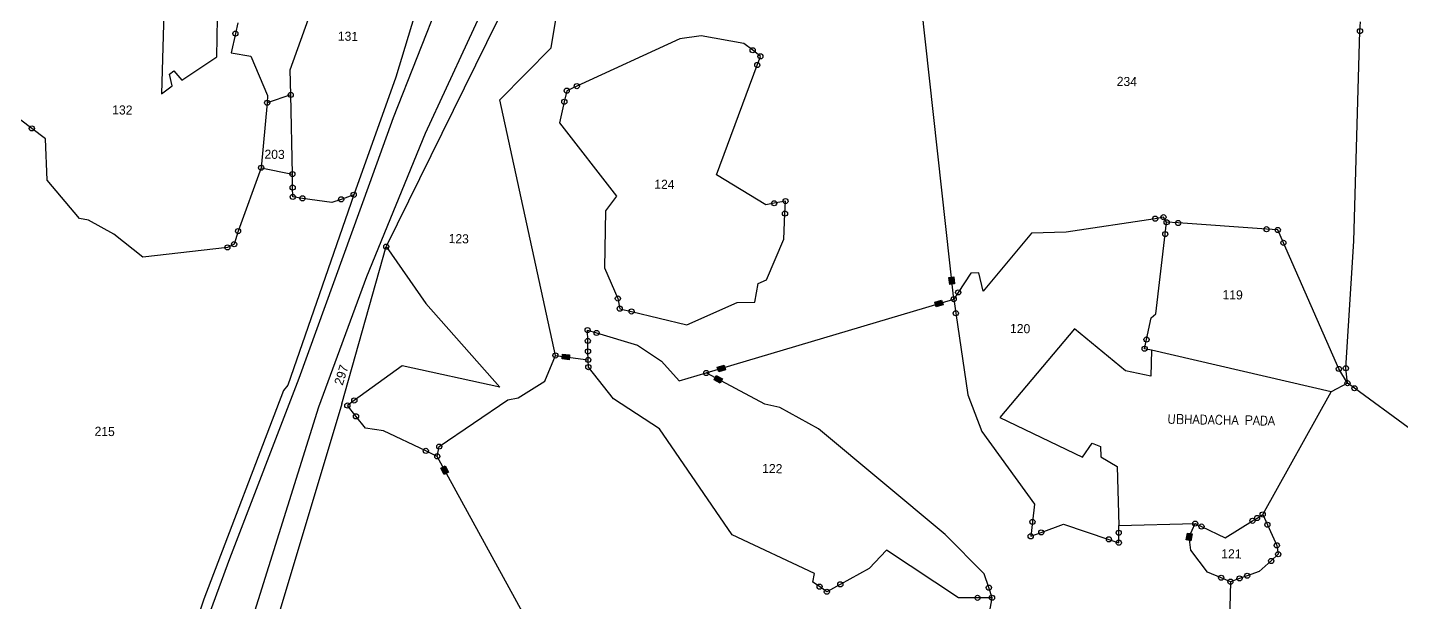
# Model space of a CAD drawing. Header units: metres. Extents: x 260336 to 266671, y 2219820 to 2223612.
# Drawn here: x 262268 to 263348, y 2220768 to 2221220 of the extents above; entities that cross this region are included whole.
import ezdxf

# ---------------------------------------------------------------- set-up
doc = ezdxf.new("R2010")
doc.units = ezdxf.units.M
doc.header["$MEASUREMENT"] = 0
for name, color, linetype in [('POLY_PARCEL', 6, 'Continuous'), ('POLY_RAIL', 7, 'Continuous'), ('SYM_STONE', 1, 'Continuous'), ('TEXT_MAPIN', 7, 'Continuous'), ('TEXT_PARCEL', 7, 'Continuous')]:
    doc.layers.add(name, color=color, linetype=linetype)
doc.styles.get("Standard").update_dxf_attribs({"font": 'simplex.shx'})
doc.styles.add('TEXT_MAP', font='', dxfattribs={"height": 1.8})
doc.styles.get('TEXT_MAP').set_extended_font_data('Kruti Dev 050')

msp = doc.modelspace()

# ---------------------------------------------------------------- hatches: boundary and pattern name
at = {"layer": 'SYM_STONE'}
for points in [[(262996.2, 2221024), (262992.4, 2221023.6), (262993, 2221018.1), (262996.8, 2221018.6)], [(262981.4, 2221004.1), (262982.5, 2221000.4), (262987.8, 2221002), (262986.7, 2221005.6)], [(262693.7, 2220958.8), (262694.2, 2220962.6), (262688.7, 2220963.3), (262688.2, 2220959.6)], [(262816.7, 2220950.9), (262815.6, 2220954.6), (262810.3, 2220953), (262811.4, 2220949.3)], [(262812.6, 2220940.4), (262814.3, 2220943.7), (262809.5, 2220946.3), (262807.7, 2220943)], [(262595.6, 2220868.6), (262598.9, 2220870.4), (262596.3, 2220875.3), (262593, 2220873.5)], [(263178.9, 2220817.1), (263182.7, 2220816.4), (263183.6, 2220821.8), (263179.9, 2220822.5)]]:
    msp.add_hatch(color=256, dxfattribs=at).paths.add_polyline_path(points)

# ---------------------------------------------------------------- linework, layer by layer
at = {"layer": 'POLY_PARCEL', "ltscale": 10}
for p, q in [((262474.5, 2221187), (262509.2, 2221283.7)), ((262664.1, 2221280.1), (262550, 2221047.8)), ((262679.6, 2221204.2), (262690.2, 2221267.3)), ((262375.3, 2221241.2), (262373.2, 2221167.9)), ((262574.2, 2221236.5), (262557.6, 2221181.1)), ((262996.2, 2221006.5), (262970.9, 2221237.6)), ((262416.7, 2221197.2), (262417.2, 2221227.6)), ((262433.3, 2221224), (262431.4, 2221215.4)), ((263315.6, 2221217.4), (263315.9, 2221224.6)), ((262431.4, 2221215.4), (262428.1, 2221200.4)), ((262797.6, 2221213.6), (262780.8, 2221211.3)), ((262831.1, 2221207.7), (262797.6, 2221213.6)), ((263310.9, 2221052.2), (263315.6, 2221217.4)), ((262639.4, 2221163.3), (262679.6, 2221204.2)), ((262780.8, 2221211.3), (262699.8, 2221174.1)), ((262838.1, 2221202.3), (262831.1, 2221207.7)), ((262389.3, 2221178.7), (262416.7, 2221197.2)), ((262428.1, 2221200.4), (262443.4, 2221197.6)), ((262443.4, 2221197.6), (262456.5, 2221166.7)), ((262844.2, 2221197.5), (262838.1, 2221202.3)), ((262841.7, 2221190.7), (262844.2, 2221197.5)), ((262379.5, 2221183.4), (262382.9, 2221186.2)), ((262381.8, 2221174.2), (262379.5, 2221183.4)), ((262382.9, 2221186.2), (262389.3, 2221178.7)), ((262474.9, 2221167.2), (262474.5, 2221187)), ((262557.6, 2221181.1), (262524.4, 2221088.6)), ((262809.6, 2221104.3), (262841.7, 2221190.7)), ((262373.2, 2221167.9), (262381.8, 2221174.2)), ((262691.9, 2221170.5), (262690, 2221161.8)), ((262699.8, 2221174.1), (262691.9, 2221170.5)), ((262456.4, 2221161), (262451.6, 2221109.9)), ((262474.9, 2221167.2), (262456.4, 2221161)), ((262456.5, 2221166.7), (262456.4, 2221161)), ((262476.2, 2221104.9), (262474.9, 2221167.2)), ((262683, 2220962.2), (262639.4, 2221163.3)), ((262690, 2221161.8), (262686.2, 2221145.3)), ((262271.3, 2221140.8), (262262.8, 2221147.2)), ((262282.2, 2221132.7), (262271.3, 2221140.8)), ((262686.2, 2221145.3), (262731.1, 2221087.6)), ((262283.3, 2221100), (262282.2, 2221132.7)), ((262451.6, 2221109.9), (262433.5, 2221060)), ((262451.6, 2221109.9), (262476.2, 2221104.9)), ((262308.9, 2221070), (262283.3, 2221100)), ((262476.4, 2221094.3), (262476.2, 2221104.9)), ((262476.5, 2221086.9), (262476.4, 2221094.3)), ((262848.5, 2221080.6), (262809.6, 2221104.3)), ((262524.4, 2221088.6), (262472.5, 2220938.7)), ((262484.1, 2221085.8), (262476.5, 2221086.9)), ((262507.1, 2221082.4), (262484.1, 2221085.8)), ((262514.5, 2221085), (262507.1, 2221082.4)), ((262524.4, 2221088.6), (262514.5, 2221085)), ((262731.1, 2221087.6), (262722.3, 2221076.1)), ((262863.9, 2221083.6), (262855, 2221081.9)), ((262863.5, 2221073.8), (262863.9, 2221083.6)), ((262722.3, 2221076.1), (262721.5, 2221031.2)), ((262855, 2221081.9), (262848.5, 2221080.6)), ((262862.7, 2221053.7), (262863.5, 2221073.8)), ((262316, 2221068.7), (262308.9, 2221070)), ((262335.7, 2221057.6), (262316, 2221068.7)), ((263154.6, 2221069.8), (263084.6, 2221059.1)), ((263161.1, 2221071), (263154.6, 2221069.8)), ((263163.6, 2221067), (263161.1, 2221071)), ((263162.5, 2221057.7), (263163.6, 2221067)), ((263172.6, 2221066.4), (263163.6, 2221067)), ((263242.2, 2221061.5), (263172.6, 2221066.4)), ((262358.7, 2221039.6), (262335.7, 2221057.6)), ((262433.5, 2221060), (262430.4, 2221049.7)), ((262849.1, 2221021.7), (262862.7, 2221053.7)), ((263057.4, 2221058.4), (263019.4, 2221012.7)), ((263084.6, 2221059.1), (263057.4, 2221058.4)), ((263155.2, 2220994.9), (263162.5, 2221057.7)), ((263251, 2221060.9), (263242.2, 2221061.5)), ((263255.4, 2221050.8), (263251, 2221060.9)), ((263304.5, 2220952.1), (263310.9, 2221052.2)), ((262425.1, 2221047.2), (262358.7, 2221039.6)), ((262430.4, 2221049.7), (262425.1, 2221047.2)), ((262515.2, 2220924.1), (262550, 2221047.8)), ((262550, 2221047.8), (262581, 2221003)), ((263299, 2220951.6), (263255.4, 2221050.8)), ((262721.5, 2221031.2), (262732.1, 2221007)), ((262839.9, 2221004.2), (262842.4, 2221018.8)), ((262842.4, 2221018.8), (262849.1, 2221021.7)), ((263009.7, 2221027), (262999.7, 2221011.8)), ((263015.8, 2221027.3), (263009.7, 2221027)), ((263019.4, 2221012.7), (263015.8, 2221027.3)), ((262999.7, 2221011.8), (262996.2, 2221006.5)), ((262581, 2221003), (262639.3, 2220937.2)), ((262732.1, 2221007), (262733.6, 2220999)), ((262733.6, 2220999), (262742.9, 2220996.8)), ((262786.3, 2220986.2), (262825.9, 2221003.8)), ((262801.6, 2220948.4), (262996.2, 2221006.5)), ((262825.9, 2221003.8), (262839.9, 2221004.2)), ((262996.2, 2221006.5), (262997.8, 2220995.4)), ((262742.9, 2220996.8), (262786.3, 2220986.2)), ((262997.8, 2220995.4), (263007.3, 2220931.3)), ((263147.8, 2220974.7), (263151.4, 2220991.9)), ((263151.4, 2220991.9), (263155.2, 2220994.9)), ((262708.5, 2220973.6), (262708.3, 2220982.1)), ((262708.3, 2220982.1), (262715.4, 2220979.9)), ((262715.4, 2220979.9), (262747.5, 2220970.3)), ((263091.2, 2220983.1), (263032.4, 2220913.5)), ((263131.2, 2220950.1), (263091.2, 2220983.1)), ((262708.6, 2220965.4), (262708.5, 2220973.6)), ((262708.8, 2220958.7), (262708.6, 2220965.4)), ((262747.5, 2220970.3), (262766.5, 2220957.6)), ((263146.3, 2220967.5), (263147.8, 2220974.7)), ((263151.7, 2220966.3), (263146.3, 2220967.5)), ((263151.7, 2220966.3), (263151.1, 2220945.8)), ((263293, 2220933.5), (263151.7, 2220966.3)), ((262562.5, 2220953.9), (262524.9, 2220926.8)), ((262639.3, 2220937.2), (262562.5, 2220953.9)), ((262674.6, 2220942), (262683, 2220962.2)), ((262683, 2220962.2), (262708.8, 2220958.7)), ((262708.9, 2220953), (262708.8, 2220958.7)), ((262766.5, 2220957.6), (262780.4, 2220942.1)), ((262728.8, 2220928.1), (262708.9, 2220953)), ((262780.4, 2220942.1), (262801.6, 2220948.4)), ((262847.7, 2220923.8), (262801.6, 2220948.4)), ((263151.1, 2220945.8), (263131.2, 2220950.1)), ((263305.8, 2220940.4), (263299, 2220951.6)), ((263305.8, 2220940.4), (263304.5, 2220952.1)), ((262469.1, 2220934.7), (262406.7, 2220770.5)), ((262472.5, 2220938.7), (262469.1, 2220934.7)), ((262653.7, 2220928.9), (262674.6, 2220942)), ((263239.1, 2220837.1), (263293, 2220933.5)), ((263305.8, 2220940.4), (263293, 2220933.5)), ((263311.3, 2220936.4), (263305.8, 2220940.4)), ((263353.5, 2220905.6), (263311.3, 2220936.4)), ((262515.2, 2220924.1), (262443.6, 2220686.5)), ((262524.9, 2220926.8), (262519.4, 2220922.8)), ((262526.2, 2220914.3), (262519.4, 2220922.8)), ((262591.7, 2220890.5), (262645.6, 2220927.2)), ((262645.6, 2220927.2), (262653.7, 2220928.9)), ((262764.9, 2220904.4), (262728.8, 2220928.1)), ((262859.4, 2220921.3), (262847.7, 2220923.8)), ((263007.3, 2220931.3), (263018.3, 2220902.3)), ((262533.6, 2220904.9), (262526.2, 2220914.3)), ((262889.8, 2220904.4), (262859.4, 2220921.3)), ((263032.4, 2220913.5), (263097.4, 2220882.1)), ((262547.8, 2220902.8), (262533.6, 2220904.9)), ((262581.1, 2220887.1), (262547.8, 2220902.8)), ((262822.1, 2220821), (262764.9, 2220904.4)), ((262989.5, 2220821.2), (262889.8, 2220904.4)), ((263018.3, 2220902.3), (263059.8, 2220845.2)), ((262590.1, 2220882.8), (262591.7, 2220890.5)), ((263097.4, 2220882.1), (263105, 2220893.3)), ((263105, 2220893.3), (263111.6, 2220890.5)), ((263111.6, 2220890.5), (263111.8, 2220882.5)), ((262590.1, 2220882.8), (262581.1, 2220887.1)), ((262679.2, 2220720), (262590.1, 2220882.8)), ((263111.8, 2220882.5), (263124.6, 2220874.7)), ((263124.6, 2220874.7), (263125.9, 2220828.3)), ((263059.8, 2220845.2), (263058.1, 2220831.2)), ((263234.7, 2220834.3), (263239.1, 2220837.1)), ((263239.1, 2220837.1), (263242.8, 2220829)), ((263058.1, 2220831.2), (263056.7, 2220819.9)), ((263065, 2220823), (263082.5, 2220829.4)), ((263082.5, 2220829.4), (263118.2, 2220817.5)), ((263125.9, 2220828.3), (263186.1, 2220829.9)), ((263125.9, 2220822.7), (263125.9, 2220828.3)), ((263181.3, 2220819.4), (263186.1, 2220829.9)), ((263186.1, 2220829.9), (263191, 2220827.6)), ((263191, 2220827.6), (263209.7, 2220818.8)), ((263209.7, 2220818.8), (263231.1, 2220832.1)), ((263231.1, 2220832.1), (263234.7, 2220834.3)), ((263242.8, 2220829), (263250.2, 2220812.8)), ((262886.7, 2220790.7), (262822.1, 2220821)), ((263020.2, 2220790.3), (262989.5, 2220821.2)), ((263056.7, 2220819.9), (263065, 2220823)), ((263118.2, 2220817.5), (263126, 2220814.9)), ((263126, 2220814.9), (263125.9, 2220822.7)), ((263182.7, 2220808.9), (263181.3, 2220819.4)), ((262943.4, 2220808.9), (262929.7, 2220794.5)), ((262999.9, 2220771.4), (262943.4, 2220808.9)), ((263195.8, 2220791.8), (263182.7, 2220808.9)), ((263251.3, 2220805.8), (263245.8, 2220800.5)), ((263250.2, 2220812.8), (263251.3, 2220805.8)), ((262929.7, 2220794.5), (262907, 2220782.1)), ((263206.5, 2220787.3), (263195.8, 2220791.8)), ((263236.4, 2220792.3), (263226.9, 2220788.9)), ((263245.8, 2220800.5), (263236.4, 2220792.3)), ((262885.4, 2220783.8), (262886.7, 2220790.7)), ((262890.7, 2220780.3), (262885.4, 2220783.8)), ((262907, 2220782.1), (262896.4, 2220776.3)), ((263023.8, 2220779.5), (263020.2, 2220790.3)), ((263213.7, 2220784.2), (263206.5, 2220787.3)), ((263213.7, 2220784.2), (263211.9, 2220698.8)), ((263220.9, 2220786.8), (263213.7, 2220784.2)), ((263226.9, 2220788.9), (263220.9, 2220786.8)), ((262406.7, 2220770.5), (262398.9, 2220747.5)), ((262896.4, 2220776.3), (262890.7, 2220780.3)), ((263014.9, 2220771.5), (262999.9, 2220771.4)), ((263026.3, 2220771.6), (263014.9, 2220771.5)), ((263026.3, 2220771.6), (263023.8, 2220779.5)), ((263024.3, 2220759.7), (263026.3, 2220771.6))]:
    msp.add_line(p, q, dxfattribs=at)
at = {"layer": 'POLY_RAIL', "ltscale": 10}
for p, q in [((262555.6, 2221149.5), (262614.5, 2221298.1)), ((262640.7, 2221267.2), (262580.7, 2221136.7)), ((262537.2, 2221097.8), (262555.6, 2221149.5)), ((262580.7, 2221136.7), (262534.5, 2221024.1)), ((262481.4, 2220944.3), (262537.2, 2221097.8)), ((262534.5, 2221024.1), (262496.6, 2220921.4)), ((262426.9, 2220802.4), (262481.4, 2220944.3)), ((262496.6, 2220921.4), (262423.7, 2220687.8)), ((262386.9, 2220693.5), (262426.9, 2220802.4))]:
    msp.add_line(p, q, dxfattribs=at)
at = {"layer": 'SYM_STONE'}
for p, q in [((262992.4, 2221023.6), (262996.2, 2221024)), ((262993, 2221018.1), (262992.4, 2221023.6)), ((262996.2, 2221024), (262996.8, 2221018.6)), ((262996.8, 2221018.6), (262993, 2221018.1)), ((262981.4, 2221004.1), (262986.7, 2221005.6)), ((262982.5, 2221000.4), (262981.4, 2221004.1)), ((262987.8, 2221002), (262982.5, 2221000.4)), ((262986.7, 2221005.6), (262987.8, 2221002)), ((262688.2, 2220959.6), (262688.7, 2220963.3)), ((262693.7, 2220958.8), (262688.2, 2220959.6)), ((262688.7, 2220963.3), (262694.2, 2220962.6)), ((262694.2, 2220962.6), (262693.7, 2220958.8)), ((262810.3, 2220953), (262815.6, 2220954.6)), ((262815.6, 2220954.6), (262816.7, 2220950.9)), ((262807.7, 2220943), (262809.5, 2220946.3)), ((262809.5, 2220946.3), (262814.3, 2220943.7)), ((262811.4, 2220949.3), (262810.3, 2220953)), ((262816.7, 2220950.9), (262811.4, 2220949.3)), ((262814.3, 2220943.7), (262812.6, 2220940.4)), ((262812.6, 2220940.4), (262807.7, 2220943)), ((262593, 2220873.5), (262596.3, 2220875.3)), ((262595.6, 2220868.6), (262593, 2220873.5)), ((262598.9, 2220870.4), (262595.6, 2220868.6)), ((262596.3, 2220875.3), (262598.9, 2220870.4)), ((263178.9, 2220817.1), (263179.9, 2220822.5)), ((263182.7, 2220816.4), (263178.9, 2220817.1)), ((263179.9, 2220822.5), (263183.6, 2220821.8)), ((263183.6, 2220821.8), (263182.7, 2220816.4))]:
    msp.add_line(p, q, dxfattribs=at)
for centre in [(262431.4, 2221215.4), (263315.6, 2221217.4), (262838.1, 2221202.3), (262841.7, 2221190.7), (262844.2, 2221197.5), (262691.9, 2221170.5), (262699.8, 2221174.1), (262456.4, 2221161), (262474.9, 2221167.2), (262690, 2221161.8), (262271.3, 2221140.8), (262451.6, 2221109.9), (262476.2, 2221104.9), (262476.4, 2221094.3), (262476.5, 2221086.9), (262484.1, 2221085.8), (262514.5, 2221085), (262524.4, 2221088.6), (262855, 2221081.9), (262863.9, 2221083.6), (262863.5, 2221073.8), (263161.1, 2221071), (262433.5, 2221060), (263154.6, 2221069.8), (263163.6, 2221067), (263172.6, 2221066.4), (263242.2, 2221061.5), (263251, 2221060.9), (262430.4, 2221049.7), (263162.5, 2221057.7), (263255.4, 2221050.8), (262425.1, 2221047.2), (262550, 2221047.8), (262732.1, 2221007), (262996.2, 2221006.5), (262999.7, 2221011.8), (262733.6, 2220999), (262742.9, 2220996.8), (262997.8, 2220995.4), (262708.3, 2220982.1), (262708.5, 2220973.6), (262715.4, 2220979.9), (263147.8, 2220974.7), (262708.6, 2220965.4), (263146.3, 2220967.5), (262683, 2220962.2), (262708.8, 2220958.7), (262708.9, 2220953), (263304.5, 2220952.1), (262801.6, 2220948.4), (263299, 2220951.6), (263305.8, 2220940.4), (263311.3, 2220936.4), (262519.4, 2220922.8), (262524.9, 2220926.8), (262526.2, 2220914.3), (262581.1, 2220887.1), (262591.7, 2220890.5), (262590.1, 2220882.8), (263234.7, 2220834.3), (263239.1, 2220837.1), (263058.1, 2220831.2), (263065, 2220823), (263125.9, 2220822.7), (263186.1, 2220829.9), (263191, 2220827.6), (263231.1, 2220832.1), (263242.8, 2220829), (263056.7, 2220819.9), (263118.2, 2220817.5), (263126, 2220814.9), (263250.2, 2220812.8), (263245.8, 2220800.5), (263251.3, 2220805.8), (262890.7, 2220780.3), (262907, 2220782.1), (263023.8, 2220779.5), (263206.5, 2220787.3), (263213.7, 2220784.2), (263220.9, 2220786.8), (263226.9, 2220788.9), (262896.4, 2220776.3), (263014.9, 2220771.5), (263026.3, 2220771.6)]:
    msp.add_circle(centre, 2.02, dxfattribs=at)

# ---------------------------------------------------------------- texts
at = {"layer": 'TEXT_MAPIN'}
msp.add_text('UBHADACHA PADA', height=7.129, rotation=359.0019, dxfattribs=at).set_placement((263164.1, 2220908.7))
at = {"layer": 'TEXT_PARCEL', "style": 'TEXT_MAP'}
for s, rotation, p in [('131', 359.0019, (262511.9, 2221209.9)), ('234', 359.0019, (263124.3, 2221174.3)), ('132', 359.0019, (262334.5, 2221151.9)), ('203', 359.0019, (262454.2, 2221117)), ('124', 359.0019, (262760.7, 2221093.4)), ('123', 359.0019, (262599, 2221050.6)), ('119', 359.0019, (263207.5, 2221006.5)), ('120', 359.0019, (263040.4, 2220979.9)), ('297', 72.7766, (262515.7, 2220938.2)), ('215', 359.0019, (262320.6, 2220899)), ('122', 359.0019, (262845.5, 2220869.8)), ('121', 359.0019, (263206.5, 2220802.7))]:
    msp.add_text(s, height=7.13, rotation=rotation, dxfattribs=at).set_placement(p)

doc.saveas('drawing.dxf')
